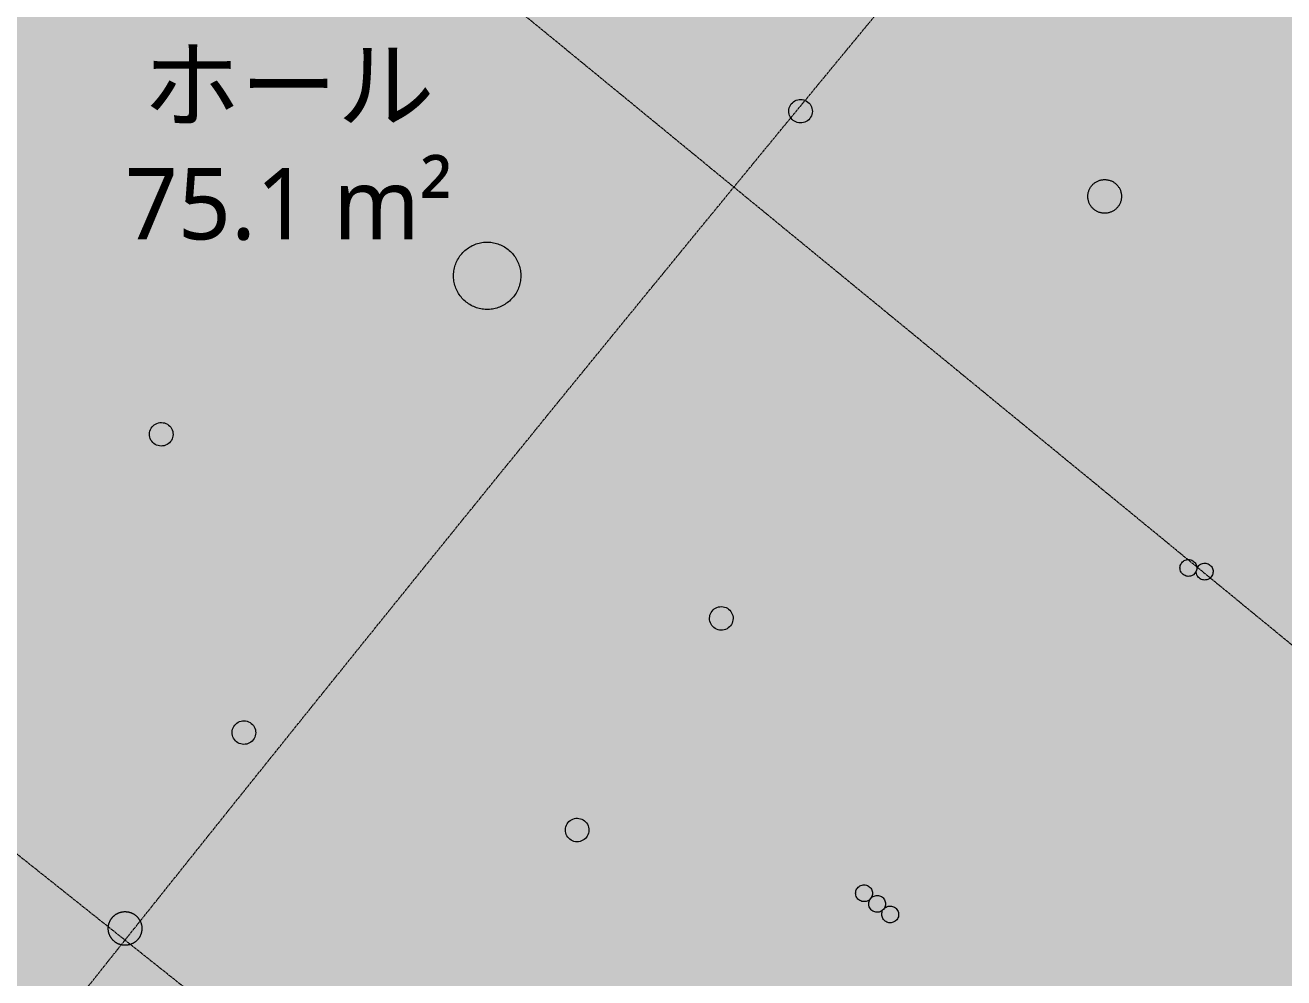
# Model space of a CAD drawing. Header units: millimetres. Extents: x -100577 to 287200, y -212120 to 238461.
# Drawn here: x 55489 to 59227, y 25988 to 28818 of the extents above; entities that cross this region are included whole.
import ezdxf

# ---------------------------------------------------------------- set-up
doc = ezdxf.new("R2010")
doc.units = ezdxf.units.MM
doc.linetypes.add('DASHDOT', pattern=[3.556, 2.54, -0.508, 0, -0.508])
for name, color, linetype, lineweight in [('02_切断（家具）', 8, 'Continuous', 18), ('06_部屋の色', 8, 'Continuous', 0), ('11_見えがかり（家具）', 8, 'Continuous', 9), ('40_通り芯', 1, 'DASHDOT', 9), ('60_部屋名・面積', 7, 'Continuous', 13), ('70_断面の位置', 6, 'DASHDOT', 9)]:
    doc.layers.add(name, color=color, linetype=linetype, lineweight=lineweight)
doc.styles.add('JP', font='NotoSansCJKjp-Regular.otf')

msp = doc.modelspace()

# ---------------------------------------------------------------- hatches: boundary and pattern name
at = {"layer": '02_切断（家具）'}
for points in [[(58736.8, 28281.9), (58735.5, 28280.2), (58734.2, 28278.4), (58732.8, 28276.7), (58731.3, 28275.1), (58729.8, 28273.6), (58728.2, 28272), (58726.5, 28270.7), (58724.8, 28269.3), (58723, 28268.1), (58721.2, 28266.8), (58719.3, 28265.8), (58717.4, 28264.7), (58715.4, 28263.9), (58713.4, 28263), (58711.4, 28262.3), (58709.3, 28261.5), (58707.2, 28261), (58705, 28260.5), (58702.9, 28260.1), (58700.7, 28259.8), (58698.6, 28259.7), (58696.4, 28259.5), (58694.2, 28259.5), (58692, 28259.6), (58689.9, 28259.8), (58687.7, 28260), (58685.6, 28260.4), (58683.4, 28260.9), (58681.3, 28261.4), (58679.2, 28262.1), (58677.2, 28262.8), (58675.1, 28263.6), (58673.2, 28264.6), (58671.2, 28265.5), (58669.4, 28266.6), (58667.5, 28267.8), (58665.7, 28269), (58663.9, 28270.3), (58662.3, 28271.7), (58660.7, 28273.2), (58659.2, 28274.7), (58657.6, 28276.3), (58656.3, 28278), (58654.9, 28279.7), (58653.7, 28281.5), (58652.4, 28283.4), (58651.4, 28285.2), (58650.3, 28287.2), (58649.5, 28289.1), (58648.5, 28291.2), (58647.9, 28293.2), (58647.1, 28295.3), (58646.6, 28297.3), (58646.1, 28299.5), (58645.7, 28301.6), (58645.4, 28303.8), (58645.2, 28305.9), (58645.1, 28308.2), (58645.1, 28310.3), (58645.2, 28312.5), (58645.4, 28314.7), (58645.6, 28316.9), (58646, 28319), (58646.5, 28321.2), (58647, 28323.2), (58647.7, 28325.3), (58648.4, 28327.3), (58649.2, 28329.4), (58650.2, 28331.3), (58651.1, 28333.3), (58652.2, 28335.2), (58653.4, 28337.1), (58654.6, 28338.8), (58655.9, 28340.6), (58657.3, 28342.2), (58658.8, 28343.9), (58660.3, 28345.4), (58661.9, 28346.9), (58663.6, 28348.3), (58665.3, 28349.7), (58667.1, 28350.9), (58668.9, 28352.1), (58670.8, 28353.1), (58672.8, 28354.2), (58674.7, 28355.1), (58676.7, 28356), (58678.8, 28356.7), (58680.9, 28357.4), (58682.9, 28357.9), (58685.1, 28358.5), (58687.2, 28358.8), (58689.4, 28359.2), (58691.5, 28359.3), (58693.8, 28359.5), (58695.9, 28359.4), (58698.1, 28359.4), (58700.2, 28359.2), (58702.5, 28358.9), (58704.6, 28358.5), (58706.7, 28358.1), (58708.8, 28357.5), (58710.9, 28356.9), (58712.9, 28356.1), (58715, 28355.3), (58716.9, 28354.4), (58718.9, 28353.4), (58720.8, 28352.3), (58722.7, 28351.2), (58724.4, 28349.9), (58726.2, 28348.6), (58727.8, 28347.2), (58729.5, 28345.7), (58731, 28344.2), (58732.5, 28342.6), (58733.9, 28341), (58735.3, 28339.2), (58736.5, 28337.4), (58737.7, 28335.6), (58738.7, 28333.7), (58739.8, 28331.8), (58740.7, 28329.8), (58741.6, 28327.8), (58742.3, 28325.8), (58743, 28323.7), (58743.5, 28321.6), (58744.1, 28319.4), (58744.4, 28317.3), (58744.7, 28315.1), (58744.9, 28313), (58745.1, 28310.8), (58745, 28308.7), (58745, 28306.4), (58744.8, 28304.3), (58744.5, 28302.1), (58744.1, 28300), (58743.7, 28297.8), (58743.1, 28295.8), (58742.5, 28293.6), (58741.7, 28291.6), (58740.9, 28289.5), (58740, 28287.6), (58739, 28285.6), (58737.9, 28283.8)], [(56944.6, 28018.5), (56942, 28014.9), (56939.5, 28011.5), (56936.6, 28008.1), (56933.8, 28004.9), (56930.6, 28001.8), (56927.5, 27998.8), (56924.1, 27996), (56920.7, 27993.3), (56917.1, 27990.9), (56913.5, 27988.4), (56909.6, 27986.3), (56905.9, 27984.2), (56901.8, 27982.4), (56897.9, 27980.7), (56893.7, 27979.2), (56889.6, 27977.8), (56885.4, 27976.8), (56881.2, 27975.7), (56876.8, 27975), (56872.6, 27974.4), (56868.2, 27974), (56863.9, 27973.7), (56859.4, 27973.8), (56855.1, 27973.9), (56850.7, 27974.4), (56846.5, 27974.8), (56842.1, 27975.7), (56837.9, 27976.5), (56833.7, 27977.7), (56829.5, 27978.9), (56825.4, 27980.5), (56821.4, 27982), (56817.4, 27983.9), (56813.5, 27985.8), (56809.7, 27988.1), (56806, 27990.3), (56802.5, 27992.9), (56799, 27995.4), (56795.7, 27998.3), (56792.4, 28001.2), (56789.3, 28004.4), (56786.3, 28007.4), (56783.6, 28010.9), (56780.9, 28014.2), (56778.4, 28017.9), (56776, 28021.5), (56773.8, 28025.3), (56771.7, 28029.1), (56769.9, 28033.1), (56768.2, 28037.1), (56766.8, 28041.2), (56765.4, 28045.3), (56764.3, 28049.6), (56763.2, 28053.8), (56762.6, 28058.1), (56761.9, 28062.4), (56761.6, 28066.8), (56761.3, 28071.1), (56761.4, 28075.5), (56761.4, 28079.8), (56761.9, 28084.2), (56762.3, 28088.5), (56763.2, 28092.8), (56764, 28097.1), (56765.2, 28101.3), (56766.4, 28105.4), (56768, 28109.6), (56769.5, 28113.6), (56771.5, 28117.6), (56773.4, 28121.4), (56775.6, 28125.2), (56777.9, 28128.9), (56780.5, 28132.5), (56783, 28136), (56785.9, 28139.3), (56788.7, 28142.5), (56791.9, 28145.6), (56795, 28148.6), (56798.4, 28151.4), (56801.8, 28154.1), (56805.4, 28156.6), (56809, 28159), (56812.9, 28161.1), (56816.6, 28163.2), (56820.7, 28165), (56824.6, 28166.8), (56828.8, 28168.2), (56832.8, 28169.6), (56837.1, 28170.7), (56841.3, 28171.7), (56845.7, 28172.4), (56849.9, 28173.1), (56854.3, 28173.4), (56858.6, 28173.7), (56863.1, 28173.6), (56867.3, 28173.5), (56871.8, 28173.1), (56876, 28172.6), (56880.4, 28171.8), (56884.6, 28170.9), (56888.8, 28169.7), (56893, 28168.5), (56897.1, 28167), (56901.1, 28165.4), (56905.1, 28163.5), (56909, 28161.6), (56912.7, 28159.3), (56916.4, 28157.1), (56920, 28154.5), (56923.5, 28152), (56926.8, 28149.1), (56930.1, 28146.2), (56933.1, 28143.1), (56936.1, 28140), (56938.9, 28136.5), (56941.6, 28133.2), (56944.1, 28129.5), (56946.5, 28126), (56948.6, 28122.1), (56950.7, 28118.3), (56952.5, 28114.3), (56954.3, 28110.4), (56955.7, 28106.2), (56957.1, 28102.1), (56958.2, 28097.8), (56959.2, 28093.6), (56959.9, 28089.3), (56960.6, 28085), (56960.9, 28080.6), (56961.2, 28076.3), (56961.1, 28071.9), (56961.1, 28067.6), (56960.6, 28063.2), (56960.1, 28058.9), (56959.3, 28054.6), (56958.5, 28050.4), (56957.3, 28046.1), (56956.1, 28042), (56954.5, 28037.9), (56952.9, 28033.8), (56951, 28029.9), (56949.1, 28026), (56946.9, 28022.2)], [(55735.9, 26133.1), (55735.9, 26134.5), (55735.9, 26135.7), (55735.9, 26137.1), (55736, 26137.8), (55736, 26138.3), (55736.1, 26139.6), (55736.2, 26140.9), (55736.4, 26142.1), (55736.6, 26143.4), (55736.8, 26144.7), (55737.1, 26145.9), (55737.4, 26147.1), (55737.7, 26148.3), (55738, 26149.5), (55738.4, 26150.7), (55738.8, 26151.9), (55739.2, 26153), (55739.7, 26154.1), (55740.2, 26155.2), (55740.7, 26156.3), (55741.2, 26157.4), (55741.7, 26158.5), (55742.3, 26159.5), (55742.9, 26160.5), (55743.5, 26161.5), (55744.1, 26162.5), (55744.7, 26163.4), (55745.4, 26164.3), (55746.1, 26165.2), (55746.7, 26166.1), (55747.5, 26167), (55748.2, 26167.8), (55748.9, 26168.6), (55749.7, 26169.5), (55750.5, 26170.3), (55751.3, 26171.1), (55752.2, 26171.9), (55753.1, 26172.7), (55754, 26173.5), (55754.9, 26174.2), (55755.9, 26174.9), (55756.8, 26175.7), (55757.8, 26176.3), (55758.8, 26177), (55759.9, 26177.7), (55760.9, 26178.3), (55762, 26178.9), (55763.1, 26179.5), (55764.3, 26180.1), (55765.4, 26180.6), (55766.6, 26181.1), (55767.8, 26181.6), (55768.9, 26182), (55770.2, 26182.4), (55771.4, 26182.8), (55772.6, 26183.2), (55773.9, 26183.5), (55775.1, 26183.8), (55776.4, 26184), (55777.7, 26184.3), (55778.9, 26184.5), (55780.2, 26184.7), (55781.5, 26184.8), (55782.8, 26184.9), (55784.1, 26184.9), (55785.4, 26185), (55786.7, 26185), (55788, 26184.9), (55789.2, 26184.8), (55790.5, 26184.8), (55791.8, 26184.6), (55793.1, 26184.5), (55794.3, 26184.2), (55795.6, 26184), (55796.8, 26183.8), (55798, 26183.5), (55799.2, 26183.1), (55800.4, 26182.8), (55801.6, 26182.4), (55802.8, 26182), (55803.9, 26181.6), (55805, 26181.2), (55806.1, 26180.7), (55807.2, 26180.2), (55808.3, 26179.7), (55809.4, 26179.1), (55810.4, 26178.5), (55811.4, 26178), (55812.4, 26177.4), (55813.4, 26176.7), (55814.3, 26176.1), (55815.2, 26175.5), (55816.1, 26174.8), (55817, 26174.1), (55817.9, 26173.4), (55818.7, 26172.7), (55819.5, 26171.9), (55820.4, 26171.2), (55821.2, 26170.3), (55822, 26169.5), (55822.8, 26168.7), (55823.6, 26167.8), (55824.4, 26166.9), (55825.1, 26166), (55825.8, 26165), (55826.6, 26164), (55827.2, 26163), (55827.9, 26162), (55828.6, 26161), (55829.2, 26159.9), (55829.8, 26158.8), (55830.4, 26157.7), (55831, 26156.6), (55831.5, 26155.4), (55832, 26154.3), (55832.5, 26153.1), (55832.9, 26151.9), (55833.3, 26150.7), (55833.7, 26149.5), (55834.1, 26148.2), (55834.4, 26147), (55834.7, 26145.7), (55834.9, 26144.5), (55835.2, 26143.2), (55835.4, 26141.9), (55835.6, 26140.6), (55835.7, 26139.4), (55835.8, 26138.1), (55835.8, 26136.8), (55835.9, 26135.5), (55835.9, 26134.2), (55835.8, 26132.9), (55835.7, 26131.6), (55835.7, 26130.3), (55835.5, 26129.1), (55835.4, 26127.8), (55835.1, 26126.6), (55834.9, 26125.3), (55834.7, 26124.1), (55834.4, 26122.8), (55834, 26121.6), (55833.7, 26120.4), (55833.3, 26119.3), (55832.9, 26118.1), (55832.5, 26117), (55832.1, 26115.8), (55831.6, 26114.7), (55831.1, 26113.6), (55830.5, 26112.6), (55830, 26111.5), (55829.4, 26110.5), (55828.9, 26109.4), (55828.3, 26108.5), (55827.6, 26107.5), (55827, 26106.6), (55826.4, 26105.6), (55825.7, 26104.7), (55825, 26103.9), (55824.3, 26103), (55823.6, 26102.1), (55822.8, 26101.3), (55822, 26100.5), (55821.2, 26099.6), (55820.4, 26098.8), (55819.6, 26098), (55818.7, 26097.2), (55817.8, 26096.5), (55816.9, 26095.7), (55815.9, 26095), (55814.9, 26094.3), (55813.9, 26093.6), (55812.9, 26092.9), (55811.9, 26092.3), (55810.8, 26091.6), (55809.7, 26091), (55808.6, 26090.4), (55807.5, 26089.9), (55806.3, 26089.4), (55805.2, 26088.9), (55804, 26088.4), (55802.8, 26087.9), (55801.6, 26087.5), (55801.1, 26087.3), (55800.5, 26087.2), (55799.1, 26086.8), (55798, 26086.5), (55796.6, 26086.1), (55795.5, 26085.9), (55794.1, 26085.7), (55792.9, 26085.5), (55791.5, 26085.3), (55790.3, 26085.2), (55789, 26085.1), (55787.8, 26085), (55786.4, 26085), (55785.2, 26085), (55783.8, 26085), (55782.6, 26085.1), (55781.2, 26085.2), (55780.1, 26085.3), (55778.7, 26085.5), (55777.5, 26085.7), (55776.2, 26085.9), (55775.1, 26086.2), (55773.7, 26086.5), (55772.6, 26086.8), (55771.3, 26087.1), (55770.3, 26087.5), (55769, 26087.9), (55767.9, 26088.3), (55766.7, 26088.8), (55765.7, 26089.2), (55764.5, 26089.8), (55763.5, 26090.3), (55762.4, 26090.8), (55761.4, 26091.4), (55760.3, 26092), (55759.4, 26092.5), (55758.4, 26093.2), (55757.5, 26093.8), (55756.5, 26094.5), (55755.7, 26095.1), (55754.7, 26095.8), (55754, 26096.5), (55753, 26097.3), (55752.3, 26098), (55751.4, 26098.8), (55750.6, 26099.6), (55749.7, 26100.4), (55749, 26101.2), (55748.1, 26102.2), (55747.4, 26103), (55746.6, 26104), (55746, 26104.9), (55745.2, 26105.9), (55744.5, 26106.9), (55743.8, 26107.9), (55743.2, 26108.9), (55742.5, 26110), (55742, 26111.1), (55741.3, 26112.2), (55740.8, 26113.3), (55740.3, 26114.5), (55739.8, 26115.6), (55739.3, 26116.9), (55738.9, 26118), (55738.4, 26119.3), (55738.1, 26120.4), (55737.7, 26121.7), (55737.4, 26122.9), (55737, 26124.2), (55736.8, 26125.4), (55736.6, 26126.8), (55736.4, 26127.9), (55736.2, 26129.3), (55736.1, 26130.5), (55736, 26131.9)]]:
    msp.add_hatch(color=8, dxfattribs=at).paths.add_polyline_path(points)
at = {"layer": '06_部屋の色', "true_color": 0xe9dfcf}
for points in [[(51259, 33542.8), (53174.4, 35842.5), (53391.3, 35659.1), (53397.7, 35666.8), (63615.7, 27028.7), (62718.7, 25951.8), (62745.6, 25929.4), (61848.9, 24852.8)], [(50973.3, 27824.3), (50951.2, 27877), (50930.3, 27931.4), (50910.5, 27987.2), (50891.6, 28044.1), (50873.2, 28101.7), (50855.3, 28159.8), (50837.4, 28218.1), (50819.5, 28276.2), (50801.3, 28334), (50782.4, 28391), (50762.8, 28447), (50742.2, 28501.6), (50720.2, 28554.7), (50698.7, 28608.2), (50678.9, 28664.1), (50660.7, 28721.8), (50643.5, 28780.8), (50626.9, 28840.7), (50610.5, 28900.8), (50593.9, 28960.7), (50576.7, 29019.7), (50558.4, 29077.5), (50538.7, 29133.4), (50517.2, 29186.9), (50493.3, 29237.5), (50466.8, 29284.7), (50437.2, 29327.9), (50404, 29366.7), (50366.9, 29400.4), (50327.6, 29431.3), (50288.4, 29462.3), (50285.4, 29464.7), (50388.8, 29595.7), (50680.9, 29963.9), (50778.1, 30085.9), (50973.8, 30331.4), (51267.6, 30698.3), (51562.2, 31064.4), (51857.6, 31429.9), (52153.9, 31794.7), (52451.1, 32158.8), (52650.1, 32401.6), (52749, 32522.2), (53047.9, 32884.9), (53347.5, 33247), (53648, 33608.3), (53949.3, 33968.9), (54251.5, 34328.9), (54554.5, 34688.1), (62496.7, 27973.9), (62209.2, 27633.1), (61922.5, 27291.5), (61636.6, 26949.3), (61351.5, 26606.4), (61067.2, 26262.9), (60783.6, 25918.7), (60692.9, 25808.2), (60689.8, 25804.3), (60500.9, 25573.9), (60218.9, 25228.4), (59937.8, 24882.3), (59657.4, 24535.5), (59377.9, 24188.1), (59099.1, 23840), (58913.4, 23607), (58821.2, 23491.3), (58544.1, 23141.9), (58267.7, 22791.9), (58028.5, 22487.4), (57995.8, 22518.9), (57959.2, 22553.3), (57922.2, 22587.2), (57884.6, 22620.3), (57808.8, 22685.5), (57770.8, 22718.1), (57732.8, 22750.7), (57694.7, 22783.2), (57656.5, 22815.5), (57618.2, 22847.7), (57579.8, 22879.7), (57541.2, 22911.5), (57502.5, 22943.1), (57463.5, 22974.4), (57424.3, 23005.5), (57383.9, 23035), (57341.6, 23062.1), (57297.6, 23087), (57252.2, 23110.1), (57205.5, 23131.7), (57157.9, 23152), (57109.6, 23171.4), (57060.8, 23190.2), (57011.8, 23208.7), (56962.7, 23227.2), (56913.9, 23245.9), (56865.5, 23265.3), (56817.9, 23285.6), (56771.2, 23307.1), (56725.8, 23330.2), (56681.7, 23355.1), (56639.4, 23382.1), (56599, 23411.6), (56561.3, 23444.5), (56526.7, 23481.4), (56494.8, 23521.7), (56465.1, 23565), (56437.5, 23610.7), (56411.4, 23658.5), (56386.4, 23707.7), (56362.3, 23757.9), (56314.9, 23859.4), (56290.8, 23909.8), (56266, 23959.2), (56240.1, 24007.1), (56212.6, 24053.1), (56184.8, 24098.7), (56157.9, 24145.4), (56131.7, 24193), (56105.9, 24241.1), (56080.3, 24289.5), (56054.7, 24337.9), (56028.9, 24386), (56002.6, 24433.5), (55975.7, 24480.1), (55947.8, 24525.6), (55918.8, 24569.7), (55888.4, 24612), (55856.5, 24652.2), (55822.7, 24690.2), (55786.9, 24725.6), (55748.9, 24758.1), (55708.4, 24787.5), (55665.7, 24814.1), (55621, 24838.1), (55574.5, 24859.8), (55526.3, 24879.4), (55476.7, 24897.2), (55426, 24913.5), (55374.2, 24928.5), (55321.6, 24942.5), (55268.4, 24955.7), (55214.8, 24968.4), (55161.1, 24980.9), (55107.3, 24993.3), (55053.8, 25006.1), (55000.7, 25019.4), (54948.2, 25033.5), (54896.6, 25048.7), (54846, 25065.2), (54795.4, 25081.8), (54743.9, 25097.1), (54691.6, 25111.4), (54638.7, 25125.1), (54585.5, 25138.3), (54532.2, 25151.3), (54478.9, 25164.4), (54426, 25178), (54373.6, 25192.2), (54321.9, 25207.3), (54271.2, 25223.6), (54221.6, 25241.4), (54173.4, 25260.9), (54126.7, 25282.5), (54081.9, 25306.4), (54039.1, 25332.8), (53998.5, 25362.1), (53960.4, 25394.5), (53924.6, 25429.9), (53890.9, 25467.9), (53859, 25508.3), (53828.7, 25550.7), (53799.8, 25594.8), (53771.9, 25640.3), (53744.9, 25686.8), (53718.4, 25734), (53692.2, 25781.7), (53666.2, 25829.5), (53639.9, 25877.1), (53613.3, 25924.1), (53585.9, 25970.2), (53557.6, 26015.1), (53528.1, 26058.6), (53497.2, 26100.2), (53464.6, 26139.6), (53430.1, 26176.6), (53394.4, 26212.2), (53358.7, 26247.6), (53322.9, 26283), (53287.1, 26318.3), (53251, 26353.4), (53214.9, 26388.3), (53178.6, 26423.1), (53142.1, 26457.6), (53105.5, 26491.9), (53068.6, 26525.9), (53031.5, 26559.6), (52994.2, 26593.1), (52956.6, 26626.2), (52918.8, 26658.9), (52880.6, 26691.3), (52842.2, 26723.3), (52803.4, 26754.8), (52764.2, 26785.9), (52723, 26814.4), (52678.3, 26838.4), (52630.5, 26858.5), (52580.2, 26875.3), (52527.7, 26889.4), (52473.6, 26901.4), (52418.2, 26911.9), (52362.1, 26921.4), (52305.7, 26930.5), (52249.5, 26939.9), (52194, 26950), (52139.5, 26961.6), (52086.6, 26975.2), (52035.7, 26991.3), (51987.3, 27010.6), (51941.8, 27033.7), (51898.1, 27058.9), (51854.4, 27084.3), (51810.9, 27109.8), (51767.5, 27135.5), (51724.3, 27161.4), (51681.2, 27187.5), (51638.4, 27213.9), (51595.7, 27240.5), (51553.3, 27267.5), (51511.1, 27294.7), (51469.2, 27322.3), (51427.6, 27350.2), (51386.3, 27378.6), (51345.2, 27407.3), (51304.6, 27436.4), (51264.2, 27466), (51224.3, 27496.1), (51184.7, 27526.6), (51146.9, 27559.4), (51111.9, 27595.9), (51079.8, 27635.9), (51050, 27679), (51022.5, 27725), (50997, 27773.5)], [(60059.6, 22695.2), (49371.1, 31207.6), (51259, 33542.8), (61821.8, 24875), (60940.7, 23785.1), (60967.9, 23763.1), (60087, 22673.4)], [(48444.4, 30026.3), (49371.1, 31207.6), (60059.6, 22695.2), (59194.6, 21592.6), (59222.1, 21571), (59193.3, 21534.2), (59114.6, 21595.9), (59075.3, 21626.8), (59035.9, 21657.6), (58996.6, 21688.5), (58957.2, 21719.3), (58917.9, 21750.2), (58878.5, 21781.1), (58839.2, 21811.9), (58760.5, 21873.6), (58721.2, 21904.5), (58681.8, 21935.3), (58642.5, 21966.2), (58603.1, 21997), (58563.8, 22027.9), (58524.4, 22058.7), (58485.1, 22089.6), (58445.7, 22120.4), (58406.4, 22151.3), (58367.1, 22182.1), (58327.7, 22213), (58288.8, 22244.4), (58250.8, 22276.9), (58213.4, 22310.3), (58176.6, 22344.4), (58140.2, 22379), (58104.1, 22413.9), (58068.1, 22449), (58032, 22484.1), (57995.8, 22518.9), (57959.2, 22553.3), (57922.2, 22587.2), (57884.6, 22620.3), (57808.8, 22685.5), (57770.8, 22718.1), (57732.8, 22750.7), (57694.7, 22783.2), (57656.5, 22815.5), (57618.2, 22847.7), (57579.8, 22879.7), (57541.2, 22911.5), (57502.5, 22943.1), (57463.5, 22974.4), (57424.3, 23005.5), (57383.9, 23035), (57341.6, 23062.1), (57297.6, 23087), (57252.2, 23110.1), (57205.5, 23131.7), (57157.9, 23152), (57109.6, 23171.4), (57060.8, 23190.2), (57011.8, 23208.7), (56962.7, 23227.2), (56913.9, 23245.9), (56865.5, 23265.3), (56817.9, 23285.6), (56771.2, 23307.1), (56725.8, 23330.2), (56681.7, 23355.1), (56639.4, 23382.1), (56599, 23411.6), (56561.3, 23444.5), (56526.7, 23481.4), (56494.8, 23521.7), (56465.1, 23565), (56437.5, 23610.7), (56411.4, 23658.5), (56386.4, 23707.7), (56362.3, 23757.9), (56314.9, 23859.4), (56290.8, 23909.8), (56266, 23959.2), (56240.1, 24007.1), (56212.6, 24053.1), (56184.8, 24098.7), (56157.9, 24145.4), (56131.7, 24193), (56105.9, 24241.1), (56080.3, 24289.5), (56054.7, 24337.9), (56028.9, 24386), (56002.6, 24433.5), (55975.7, 24480.1), (55947.8, 24525.6), (55918.8, 24569.7), (55888.4, 24612), (55856.5, 24652.2), (55822.7, 24690.2), (55786.9, 24725.6), (55748.9, 24758.1), (55708.4, 24787.5), (55665.7, 24814.1), (55621, 24838.1), (55574.5, 24859.8), (55526.3, 24879.4), (55476.7, 24897.2), (55426, 24913.5), (55374.2, 24928.5), (55321.6, 24942.5), (55268.4, 24955.7), (55214.8, 24968.4), (55161.1, 24980.9), (55107.3, 24993.3), (55053.8, 25006.1), (55000.7, 25019.4), (54948.2, 25033.5), (54896.6, 25048.7), (54846, 25065.2), (54795.4, 25081.8), (54743.9, 25097.1), (54691.6, 25111.4), (54638.7, 25125.1), (54585.5, 25138.3), (54532.2, 25151.3), (54478.9, 25164.4), (54426, 25178), (54373.6, 25192.2), (54321.9, 25207.3), (54271.2, 25223.6), (54221.6, 25241.4), (54173.4, 25260.9), (54126.7, 25282.5), (54081.9, 25306.4), (54039.1, 25332.8), (53998.5, 25362.1), (53960.4, 25394.5), (53924.6, 25429.9), (53890.9, 25467.9), (53859, 25508.3), (53828.7, 25550.7), (53799.8, 25594.8), (53771.9, 25640.3), (53744.9, 25686.8), (53718.4, 25734), (53692.2, 25781.7), (53666.2, 25829.5), (53639.9, 25877.1), (53613.3, 25924.1), (53585.9, 25970.2), (53557.6, 26015.1), (53528.1, 26058.6), (53497.2, 26100.2), (53464.6, 26139.6), (53430.1, 26176.6), (53394.4, 26212.2), (53358.7, 26247.6), (53322.9, 26283), (53287.1, 26318.3), (53251, 26353.4), (53214.9, 26388.3), (53178.6, 26423.1), (53142.1, 26457.6), (53105.5, 26491.9), (53068.6, 26525.9), (53031.5, 26559.6), (52994.2, 26593.1), (52956.6, 26626.2), (52918.8, 26658.9), (52880.6, 26691.3), (52842.2, 26723.3), (52803.4, 26754.8), (52764.2, 26785.9), (52723, 26814.4), (52678.3, 26838.4), (52630.5, 26858.5), (52580.2, 26875.3), (52527.7, 26889.4), (52473.6, 26901.4), (52418.2, 26911.9), (52362.1, 26921.4), (52305.7, 26930.5), (52249.5, 26939.9), (52194, 26950), (52139.5, 26961.6), (52086.6, 26975.2), (52035.7, 26991.3), (51987.3, 27010.6), (51941.8, 27033.7), (51898.1, 27058.9), (51854.4, 27084.3), (51810.9, 27109.8), (51767.5, 27135.5), (51724.3, 27161.4), (51681.2, 27187.5), (51638.4, 27213.9), (51595.7, 27240.5), (51553.3, 27267.5), (51511.1, 27294.7), (51469.2, 27322.3), (51427.6, 27350.2), (51386.3, 27378.6), (51345.2, 27407.3), (51304.6, 27436.4), (51264.2, 27466), (51224.3, 27496.1), (51184.7, 27526.6), (51146.9, 27559.4), (51111.9, 27595.9), (51079.8, 27635.9), (51050, 27679), (51022.5, 27725), (50997, 27773.5), (50973.3, 27824.3), (50951.2, 27877), (50930.3, 27931.4), (50910.5, 27987.2), (50891.6, 28044.1), (50873.2, 28101.7), (50855.3, 28159.8), (50837.4, 28218.1), (50819.5, 28276.2), (50801.3, 28334), (50782.4, 28391), (50762.8, 28447), (50742.2, 28501.6), (50720.2, 28554.7), (50698.7, 28608.2), (50678.9, 28664.1), (50660.7, 28721.8), (50643.5, 28780.8), (50626.9, 28840.7), (50610.5, 28900.8), (50593.9, 28960.7), (50576.7, 29019.7), (50558.4, 29077.5), (50538.7, 29133.4), (50517.2, 29186.9), (50493.3, 29237.5), (50466.8, 29284.7), (50437.2, 29327.9), (50404, 29366.7), (50366.9, 29400.4), (49935.3, 29741.3), (49856.9, 29803.3), (49817.6, 29834.3), (49775.2, 29861.2), (49727, 29880.8), (49674.1, 29894.3), (49617.4, 29903), (49557.8, 29908.1), (49496.4, 29910.8), (49434, 29912.4), (49371.8, 29914), (49310.6, 29917.1), (49247.1, 29917.1), (49178.4, 29910.5), (49106.4, 29899.7), (49032.9, 29887.1), (48960, 29875.1), (48889.3, 29866.1), (48822.9, 29862.5), (48762.7, 29866.6), (48710.4, 29881), (48663.1, 29901.7), (48616.4, 29923.2), (48570.8, 29946.1), (48526.6, 29970.7), (48484, 29997.5)]]:
    msp.add_hatch(color=8, dxfattribs=at).paths.add_polyline_path(points)

# ---------------------------------------------------------------- linework, layer by layer
at = {"layer": '02_切断（家具）'}
for points in [[(58736.8, 28281.9), (58735.5, 28280.2), (58734.2, 28278.4), (58732.8, 28276.7), (58731.3, 28275.1), (58729.8, 28273.6), (58728.2, 28272), (58726.5, 28270.7), (58724.8, 28269.3), (58723, 28268.1), (58721.2, 28266.8), (58719.3, 28265.8), (58717.4, 28264.7), (58715.4, 28263.9), (58713.4, 28263), (58711.4, 28262.3), (58709.3, 28261.5), (58707.2, 28261), (58705, 28260.5), (58702.9, 28260.1), (58700.7, 28259.8), (58698.6, 28259.7), (58696.4, 28259.5), (58694.2, 28259.5), (58692, 28259.6), (58689.9, 28259.8), (58687.7, 28260), (58685.6, 28260.4), (58683.4, 28260.9), (58681.3, 28261.4), (58679.2, 28262.1), (58677.2, 28262.8), (58675.1, 28263.6), (58673.2, 28264.6), (58671.2, 28265.5), (58669.4, 28266.6), (58667.5, 28267.8), (58665.7, 28269), (58663.9, 28270.3), (58662.3, 28271.7), (58660.7, 28273.2), (58659.2, 28274.7), (58657.6, 28276.3), (58656.3, 28278), (58654.9, 28279.7), (58653.7, 28281.5), (58652.4, 28283.4), (58651.4, 28285.2), (58650.3, 28287.2), (58649.5, 28289.1), (58648.5, 28291.2), (58647.9, 28293.2), (58647.1, 28295.3), (58646.6, 28297.3), (58646.1, 28299.5), (58645.7, 28301.6), (58645.4, 28303.8), (58645.2, 28305.9), (58645.1, 28308.2), (58645.1, 28310.3), (58645.2, 28312.5), (58645.4, 28314.7), (58645.6, 28316.9), (58646, 28319), (58646.5, 28321.2), (58647, 28323.2), (58647.7, 28325.3), (58648.4, 28327.3), (58649.2, 28329.4), (58650.2, 28331.3), (58651.1, 28333.3), (58652.2, 28335.2), (58653.4, 28337.1), (58654.6, 28338.8), (58655.9, 28340.6), (58657.3, 28342.2), (58658.8, 28343.9), (58660.3, 28345.4), (58661.9, 28346.9), (58663.6, 28348.3), (58665.3, 28349.7), (58667.1, 28350.9), (58668.9, 28352.1), (58670.8, 28353.1), (58672.8, 28354.2), (58674.7, 28355.1), (58676.7, 28356), (58678.8, 28356.7), (58680.9, 28357.4), (58682.9, 28357.9), (58685.1, 28358.5), (58687.2, 28358.8), (58689.4, 28359.2), (58691.5, 28359.3), (58693.8, 28359.5), (58695.9, 28359.4), (58698.1, 28359.4), (58700.2, 28359.2), (58702.5, 28358.9), (58704.6, 28358.5), (58706.7, 28358.1), (58708.8, 28357.5), (58710.9, 28356.9), (58712.9, 28356.1), (58715, 28355.3), (58716.9, 28354.4), (58718.9, 28353.4), (58720.8, 28352.3), (58722.7, 28351.2), (58724.4, 28349.9), (58726.2, 28348.6), (58727.8, 28347.2), (58729.5, 28345.7), (58731, 28344.2), (58732.5, 28342.6), (58733.9, 28341), (58735.3, 28339.2), (58736.5, 28337.4), (58737.7, 28335.6), (58738.7, 28333.7), (58739.8, 28331.8), (58740.7, 28329.8), (58741.6, 28327.8), (58742.3, 28325.8), (58743, 28323.7), (58743.5, 28321.6), (58744.1, 28319.4), (58744.4, 28317.3), (58744.7, 28315.1), (58744.9, 28313), (58745.1, 28310.8), (58745, 28308.7), (58745, 28306.4), (58744.8, 28304.3), (58744.5, 28302.1), (58744.1, 28300), (58743.7, 28297.8), (58743.1, 28295.8), (58742.5, 28293.6), (58741.7, 28291.6), (58740.9, 28289.5), (58740, 28287.6), (58739, 28285.6), (58737.9, 28283.8), (58736.8, 28281.9)], [(56944.6, 28018.5), (56942, 28014.9), (56939.5, 28011.5), (56936.6, 28008.1), (56933.8, 28004.9), (56930.6, 28001.8), (56927.5, 27998.8), (56924.1, 27996), (56920.7, 27993.3), (56917.1, 27990.9), (56913.5, 27988.4), (56909.6, 27986.3), (56905.9, 27984.2), (56901.8, 27982.4), (56897.9, 27980.7), (56893.7, 27979.2), (56889.6, 27977.8), (56885.4, 27976.8), (56881.2, 27975.7), (56876.8, 27975), (56872.6, 27974.4), (56868.2, 27974), (56863.9, 27973.7), (56859.4, 27973.8), (56855.1, 27973.9), (56850.7, 27974.4), (56846.5, 27974.8), (56842.1, 27975.7), (56837.9, 27976.5), (56833.7, 27977.7), (56829.5, 27978.9), (56825.4, 27980.5), (56821.4, 27982), (56817.4, 27983.9), (56813.5, 27985.8), (56809.7, 27988.1), (56806, 27990.3), (56802.5, 27992.9), (56799, 27995.4), (56795.7, 27998.3), (56792.4, 28001.2), (56789.3, 28004.4), (56786.3, 28007.4), (56783.6, 28010.9), (56780.9, 28014.2), (56778.4, 28017.9), (56776, 28021.5), (56773.8, 28025.3), (56771.7, 28029.1), (56769.9, 28033.1), (56768.2, 28037.1), (56766.8, 28041.2), (56765.4, 28045.3), (56764.3, 28049.6), (56763.2, 28053.8), (56762.6, 28058.1), (56761.9, 28062.4), (56761.6, 28066.8), (56761.3, 28071.1), (56761.4, 28075.5), (56761.4, 28079.8), (56761.9, 28084.2), (56762.3, 28088.5), (56763.2, 28092.8), (56764, 28097.1), (56765.2, 28101.3), (56766.4, 28105.4), (56768, 28109.6), (56769.5, 28113.6), (56771.5, 28117.6), (56773.4, 28121.4), (56775.6, 28125.2), (56777.9, 28128.9), (56780.5, 28132.5), (56783, 28136), (56785.9, 28139.3), (56788.7, 28142.5), (56791.9, 28145.6), (56795, 28148.6), (56798.4, 28151.4), (56801.8, 28154.1), (56805.4, 28156.6), (56809, 28159), (56812.9, 28161.1), (56816.6, 28163.2), (56820.7, 28165), (56824.6, 28166.8), (56828.8, 28168.2), (56832.8, 28169.6), (56837.1, 28170.7), (56841.3, 28171.7), (56845.7, 28172.4), (56849.9, 28173.1), (56854.3, 28173.4), (56858.6, 28173.7), (56863.1, 28173.6), (56867.3, 28173.5), (56871.8, 28173.1), (56876, 28172.6), (56880.4, 28171.8), (56884.6, 28170.9), (56888.8, 28169.7), (56893, 28168.5), (56897.1, 28167), (56901.1, 28165.4), (56905.1, 28163.5), (56909, 28161.6), (56912.7, 28159.3), (56916.4, 28157.1), (56920, 28154.5), (56923.5, 28152), (56926.8, 28149.1), (56930.1, 28146.2), (56933.1, 28143.1), (56936.1, 28140), (56938.9, 28136.5), (56941.6, 28133.2), (56944.1, 28129.5), (56946.5, 28126), (56948.6, 28122.1), (56950.7, 28118.3), (56952.5, 28114.3), (56954.3, 28110.4), (56955.7, 28106.2), (56957.1, 28102.1), (56958.2, 28097.8), (56959.2, 28093.6), (56959.9, 28089.3), (56960.6, 28085), (56960.9, 28080.6), (56961.2, 28076.3), (56961.1, 28071.9), (56961.1, 28067.6), (56960.6, 28063.2), (56960.1, 28058.9), (56959.3, 28054.6), (56958.5, 28050.4), (56957.3, 28046.1), (56956.1, 28042), (56954.5, 28037.9), (56952.9, 28033.8), (56951, 28029.9), (56949.1, 28026), (56946.9, 28022.2), (56944.6, 28018.5)], [(55735.9, 26133.1), (55735.9, 26134.5), (55735.9, 26135.7), (55735.9, 26137.1), (55736, 26137.8), (55736, 26138.3), (55736.1, 26139.6), (55736.2, 26140.9), (55736.4, 26142.1), (55736.6, 26143.4), (55736.8, 26144.7), (55737.1, 26145.9), (55737.4, 26147.1), (55737.7, 26148.3), (55738, 26149.5), (55738.4, 26150.7), (55738.8, 26151.9), (55739.2, 26153), (55739.7, 26154.1), (55740.2, 26155.2), (55740.7, 26156.3), (55741.2, 26157.4), (55741.7, 26158.5), (55742.3, 26159.5), (55742.9, 26160.5), (55743.5, 26161.5), (55744.1, 26162.5), (55744.7, 26163.4), (55745.4, 26164.3), (55746.1, 26165.2), (55746.7, 26166.1), (55747.5, 26167), (55748.2, 26167.8), (55748.9, 26168.6), (55749.7, 26169.5), (55750.5, 26170.3), (55751.3, 26171.1), (55752.2, 26171.9), (55753.1, 26172.7), (55754, 26173.5), (55754.9, 26174.2), (55755.9, 26174.9), (55756.8, 26175.7), (55757.8, 26176.3), (55758.8, 26177), (55759.9, 26177.7), (55760.9, 26178.3), (55762, 26178.9), (55763.1, 26179.5), (55764.3, 26180.1), (55765.4, 26180.6), (55766.6, 26181.1), (55767.8, 26181.6), (55768.9, 26182), (55770.2, 26182.4), (55771.4, 26182.8), (55772.6, 26183.2), (55773.9, 26183.5), (55775.1, 26183.8), (55776.4, 26184), (55777.7, 26184.3), (55778.9, 26184.5), (55780.2, 26184.7), (55781.5, 26184.8), (55782.8, 26184.9), (55784.1, 26184.9), (55785.4, 26185), (55786.7, 26185), (55788, 26184.9), (55789.2, 26184.8), (55790.5, 26184.8), (55791.8, 26184.6), (55793.1, 26184.5), (55794.3, 26184.2), (55795.6, 26184), (55796.8, 26183.8), (55798, 26183.5), (55799.2, 26183.1), (55800.4, 26182.8), (55801.6, 26182.4), (55802.8, 26182), (55803.9, 26181.6), (55805, 26181.2), (55806.1, 26180.7), (55807.2, 26180.2), (55808.3, 26179.7), (55809.4, 26179.1), (55810.4, 26178.5), (55811.4, 26178), (55812.4, 26177.4), (55813.4, 26176.7), (55814.3, 26176.1), (55815.2, 26175.5), (55816.1, 26174.8), (55817, 26174.1), (55817.9, 26173.4), (55818.7, 26172.7), (55819.5, 26171.9), (55820.4, 26171.2), (55821.2, 26170.3), (55822, 26169.5), (55822.8, 26168.7), (55823.6, 26167.8), (55824.4, 26166.9), (55825.1, 26166), (55825.8, 26165), (55826.6, 26164), (55827.2, 26163), (55827.9, 26162), (55828.6, 26161), (55829.2, 26159.9), (55829.8, 26158.8), (55830.4, 26157.7), (55831, 26156.6), (55831.5, 26155.4), (55832, 26154.3), (55832.5, 26153.1), (55832.9, 26151.9), (55833.3, 26150.7), (55833.7, 26149.5), (55834.1, 26148.2), (55834.4, 26147), (55834.7, 26145.7), (55834.9, 26144.5), (55835.2, 26143.2), (55835.4, 26141.9), (55835.6, 26140.6), (55835.7, 26139.4), (55835.8, 26138.1), (55835.8, 26136.8), (55835.9, 26135.5), (55835.9, 26134.2), (55835.8, 26132.9), (55835.7, 26131.6), (55835.7, 26130.3), (55835.5, 26129.1), (55835.4, 26127.8), (55835.1, 26126.6), (55834.9, 26125.3), (55834.7, 26124.1), (55834.4, 26122.8), (55834, 26121.6), (55833.7, 26120.4), (55833.3, 26119.3), (55832.9, 26118.1), (55832.5, 26117), (55832.1, 26115.8), (55831.6, 26114.7), (55831.1, 26113.6), (55830.5, 26112.6), (55830, 26111.5), (55829.4, 26110.5), (55828.9, 26109.4), (55828.3, 26108.5), (55827.6, 26107.5), (55827, 26106.6), (55826.4, 26105.6), (55825.7, 26104.7), (55825, 26103.9), (55824.3, 26103), (55823.6, 26102.1), (55822.8, 26101.3), (55822, 26100.5), (55821.2, 26099.6), (55820.4, 26098.8), (55819.6, 26098), (55818.7, 26097.2), (55817.8, 26096.5), (55816.9, 26095.7), (55815.9, 26095), (55814.9, 26094.3), (55813.9, 26093.6), (55812.9, 26092.9), (55811.9, 26092.3), (55810.8, 26091.6), (55809.7, 26091), (55808.6, 26090.4), (55807.5, 26089.9), (55806.3, 26089.4), (55805.2, 26088.9), (55804, 26088.4), (55802.8, 26087.9), (55801.6, 26087.5), (55801.1, 26087.3), (55800.5, 26087.2), (55799.1, 26086.8), (55798, 26086.5), (55796.6, 26086.1), (55795.5, 26085.9), (55794.1, 26085.7), (55792.9, 26085.5), (55791.5, 26085.3), (55790.3, 26085.2), (55789, 26085.1), (55787.8, 26085), (55786.4, 26085), (55785.2, 26085), (55783.8, 26085), (55782.6, 26085.1), (55781.2, 26085.2), (55780.1, 26085.3), (55778.7, 26085.5), (55777.5, 26085.7), (55776.2, 26085.9), (55775.1, 26086.2), (55773.7, 26086.5), (55772.6, 26086.8), (55771.3, 26087.1), (55770.3, 26087.5), (55769, 26087.9), (55767.9, 26088.3), (55766.7, 26088.8), (55765.7, 26089.2), (55764.5, 26089.8), (55763.5, 26090.3), (55762.4, 26090.8), (55761.4, 26091.4), (55760.3, 26092), (55759.4, 26092.5), (55758.4, 26093.2), (55757.5, 26093.8), (55756.5, 26094.5), (55755.7, 26095.1), (55754.7, 26095.8), (55754, 26096.5), (55753, 26097.3), (55752.3, 26098), (55751.4, 26098.8), (55750.6, 26099.6), (55749.7, 26100.4), (55749, 26101.2), (55748.1, 26102.2), (55747.4, 26103), (55746.6, 26104), (55746, 26104.9), (55745.2, 26105.9), (55744.5, 26106.9), (55743.8, 26107.9), (55743.2, 26108.9), (55742.5, 26110), (55742, 26111.1), (55741.3, 26112.2), (55740.8, 26113.3), (55740.3, 26114.5), (55739.8, 26115.6), (55739.3, 26116.9), (55738.9, 26118), (55738.4, 26119.3), (55738.1, 26120.4), (55737.7, 26121.7), (55737.4, 26122.9), (55737, 26124.2), (55736.8, 26125.4), (55736.6, 26126.8), (55736.4, 26127.9), (55736.2, 26129.3), (55736.1, 26130.5), (55736, 26131.9), (55735.9, 26133.1)]]:
    msp.add_lwpolyline(points, dxfattribs=at)
at = {"layer": '11_見えがかり（家具）'}
for points in [[(57761.9, 28580.6), (57764.5, 28584.3), (57767.6, 28587.7), (57771, 28590.7), (57774.9, 28593.2), (57779, 28595.1), (57783.4, 28596.5), (57787.9, 28597.3), (57792.5, 28597.5), (57797, 28597.2), (57801.5, 28596.2), (57805.8, 28594.7), (57809.9, 28592.6), (57813.7, 28589.9), (57817, 28586.9), (57820, 28583.4), (57822.5, 28579.5), (57824.4, 28575.4), (57825.8, 28571), (57826.6, 28566.5), (57826.9, 28561.9), (57826.5, 28557.4), (57825.5, 28552.9), (57824, 28548.6), (57821.9, 28544.5), (57819.3, 28540.8), (57816.2, 28537.4), (57812.7, 28534.4), (57808.8, 28531.9), (57804.7, 28530), (57800.3, 28528.6), (57795.8, 28527.8), (57791.3, 28527.6), (57786.7, 28527.9), (57782.2, 28528.9), (57777.9, 28530.5), (57773.8, 28532.6), (57770.1, 28535.2), (57766.7, 28538.2), (57763.7, 28541.7), (57761.3, 28545.6), (57759.3, 28549.7), (57757.9, 28554.1), (57757.1, 28558.6), (57756.9, 28563.2), (57757.2, 28567.7), (57758.2, 28572.2), (57759.8, 28576.5), (57761.9, 28580.6)], [(55863.4, 27620.9), (55866, 27624.6), (55869.1, 27628), (55872.6, 27631), (55876.4, 27633.4), (55880.6, 27635.4), (55884.9, 27636.8), (55889.5, 27637.6), (55894, 27637.8), (55898.6, 27637.4), (55903.1, 27636.5), (55907.4, 27634.9), (55911.4, 27632.8), (55915.2, 27630.2), (55918.6, 27627.1), (55921.5, 27623.6), (55924, 27619.8), (55926, 27615.7), (55927.4, 27611.3), (55928.2, 27606.8), (55928.4, 27602.2), (55928, 27597.7), (55927.1, 27593.2), (55925.5, 27588.9), (55923.4, 27584.8), (55920.8, 27581), (55917.7, 27577.7), (55914.2, 27574.7), (55910.4, 27572.2), (55906.2, 27570.3), (55901.9, 27568.9), (55897.4, 27568.1), (55892.8, 27567.8), (55888.2, 27568.2), (55883.8, 27569.2), (55879.5, 27570.7), (55875.4, 27572.8), (55871.6, 27575.4), (55868.2, 27578.5), (55865.3, 27582), (55862.8, 27585.9), (55860.8, 27590), (55859.5, 27594.4), (55858.6, 27598.9), (55858.4, 27603.4), (55858.8, 27608), (55859.8, 27612.5), (55861.3, 27616.8), (55863.4, 27620.9)], [(58919.7, 27212.8), (58920.8, 27215.8), (58922.3, 27218.8), (58924.2, 27221.4), (58926.3, 27223.9), (58928.8, 27226), (58931.6, 27227.7), (58934.6, 27229.1), (58937.7, 27230.1), (58940.9, 27230.7), (58944.2, 27230.9), (58947.4, 27230.6), (58950.6, 27229.9), (58953.7, 27228.8), (58956.6, 27227.3), (58959.3, 27225.4), (58961.7, 27223.2), (58963.8, 27220.7), (58965.6, 27218), (58967, 27215), (58968, 27211.9), (58968.6, 27208.7), (58968.7, 27205.4), (58968.4, 27202.2), (58967.7, 27199), (58966.6, 27195.9), (58965.1, 27193), (58963.3, 27190.3), (58958.6, 27185.8), (58952.9, 27182.6), (58949.8, 27181.6), (58946.5, 27181), (58943.3, 27180.9), (58940, 27181.2), (58936.8, 27181.8), (58933.7, 27183), (58930.8, 27184.4), (58928.2, 27186.3), (58925.7, 27188.5), (58923.6, 27191), (58921.9, 27193.8), (58920.5, 27196.7), (58919.5, 27199.8), (58918.9, 27203), (58918.7, 27206.3), (58919, 27209.6), (58919.7, 27212.8)], [(58970.6, 27207.9), (58972.4, 27210.5), (58974.6, 27212.9), (58977.1, 27215), (58979.9, 27216.8), (58982.8, 27218.2), (58986, 27219.2), (58989.2, 27219.8), (58992.4, 27219.9), (58995.7, 27219.7), (58998.9, 27219), (59002, 27217.9), (59004.9, 27216.4), (59007.6, 27214.5), (59010, 27212.3), (59012.1, 27209.8), (59013.9, 27207.1), (59015.3, 27204.1), (59016.3, 27201), (59016.8, 27197.8), (59017, 27194.5), (59016.7, 27191.2), (59016, 27188), (59014.9, 27185), (59013.4, 27182.1), (59011.6, 27179.4), (59006.9, 27174.8), (59001.2, 27171.7), (58998.1, 27170.7), (58994.8, 27170.1), (58991.6, 27169.9), (58988.3, 27170.2), (58985.1, 27170.9), (58982, 27172), (58979.1, 27173.5), (58976.4, 27175.4), (58974, 27177.6), (58971.9, 27180.1), (58970.1, 27182.8), (58968.7, 27185.8), (58967.7, 27188.9), (58967.2, 27192.1), (58967.1, 27192.5)], [(57526.6, 27074), (57529.2, 27077.8), (57532.3, 27081.2), (57535.8, 27084.2), (57539.6, 27086.6), (57543.7, 27088.6), (57548.1, 27090), (57552.6, 27090.8), (57557.2, 27091), (57561.7, 27090.6), (57566.2, 27089.7), (57570.5, 27088.1), (57574.6, 27086), (57578.4, 27083.4), (57581.7, 27080.3), (57584.7, 27076.8), (57587.2, 27073), (57589.1, 27068.8), (57590.5, 27064.5), (57591.3, 27060), (57591.6, 27055.4), (57591.2, 27050.8), (57590.2, 27046.4), (57588.7, 27042.1), (57586.6, 27038), (57584, 27034.2), (57580.9, 27030.8), (57577.4, 27027.9), (57573.5, 27025.4), (57569.4, 27023.5), (57565, 27022.1), (57560.5, 27021.2), (57556, 27021), (57551.4, 27021.4), (57546.9, 27022.4), (57542.6, 27023.9), (57538.5, 27026), (57534.8, 27028.6), (57531.4, 27031.7), (57528.4, 27035.2), (57526, 27039), (57524, 27043.2), (57522.6, 27047.6), (57521.8, 27052.1), (57521.6, 27056.6), (57522, 27061.2), (57522.9, 27065.7), (57524.5, 27070), (57526.6, 27074)], [(56108.8, 26734.9), (56111.4, 26738.6), (56114.5, 26742), (56118, 26745), (56121.9, 26747.5), (56126, 26749.4), (56130.4, 26750.8), (56134.9, 26751.6), (56139.4, 26751.8), (56144, 26751.5), (56148.5, 26750.5), (56152.8, 26748.9), (56156.9, 26746.9), (56160.6, 26744.2), (56164, 26741.2), (56167, 26737.7), (56169.4, 26733.8), (56171.4, 26729.7), (56172.8, 26725.3), (56173.6, 26720.8), (56173.8, 26716.2), (56173.4, 26711.7), (56172.5, 26707.2), (56170.9, 26702.9), (56168.8, 26698.8), (56166.2, 26695.1), (56163.1, 26691.7), (56159.6, 26688.7), (56155.8, 26686.2), (56151.7, 26684.3), (56147.3, 26682.9), (56142.8, 26682.1), (56138.2, 26681.9), (56133.7, 26682.2), (56129.2, 26683.2), (56124.9, 26684.8), (56120.8, 26686.8), (56117, 26689.5), (56113.7, 26692.5), (56110.7, 26696), (56108.2, 26699.9), (56106.3, 26704), (56104.9, 26708.4), (56104.1, 26712.9), (56103.8, 26717.5), (56104.2, 26722), (56105.2, 26726.5), (56106.7, 26730.8), (56108.8, 26734.9)], [(57098.5, 26445.5), (57101.1, 26449.2), (57104.2, 26452.6), (57107.7, 26455.6), (57111.5, 26458.1), (57115.7, 26460), (57120.1, 26461.4), (57124.6, 26462.2), (57129.1, 26462.4), (57133.7, 26462.1), (57138.2, 26461.1), (57142.5, 26459.5), (57146.5, 26457.4), (57150.3, 26454.8), (57153.7, 26451.8), (57156.7, 26448.3), (57159.1, 26444.4), (57161.1, 26440.3), (57162.5, 26435.9), (57163.3, 26431.4), (57163.5, 26426.8), (57163.1, 26422.3), (57162.2, 26417.8), (57160.6, 26413.5), (57158.5, 26409.4), (57155.9, 26405.7), (57152.8, 26402.3), (57149.3, 26399.3), (57145.5, 26396.8), (57141.3, 26394.9), (57137, 26393.5), (57132.5, 26392.7), (57127.9, 26392.4), (57123.3, 26392.8), (57118.9, 26393.8), (57114.6, 26395.3), (57110.5, 26397.4), (57106.7, 26400), (57103.3, 26403.1), (57100.4, 26406.6), (57097.9, 26410.5), (57096, 26414.6), (57094.6, 26419), (57093.7, 26423.5), (57093.5, 26428.1), (57093.9, 26432.6), (57094.9, 26437.1), (57096.4, 26441.4), (57098.5, 26445.5)], [(57956.4, 26246.4), (57957.5, 26249.5), (57959, 26252.4), (57960.9, 26255.1), (57963.1, 26257.5), (57965.6, 26259.6), (57968.3, 26261.4), (57971.3, 26262.8), (57974.4, 26263.8), (57977.6, 26264.4), (57980.9, 26264.5), (57984.2, 26264.3), (57987.3, 26263.6), (57990.4, 26262.5), (57993.3, 26261), (57996, 26259.1), (57998.4, 26256.9), (58000.6, 26254.4), (58002.3, 26251.7), (58003.7, 26248.7), (58004.7, 26245.6), (58005.3, 26242.4), (58005.5, 26239.1), (58005.2, 26235.9), (58004.5, 26232.7), (58003.4, 26229.6), (58001.9, 26226.7), (58000, 26224), (57995.3, 26219.5), (57989.6, 26216.3), (57986.5, 26215.3), (57983.3, 26214.7), (57980, 26214.6), (57976.8, 26214.8), (57973.6, 26215.5), (57970.5, 26216.6), (57967.6, 26218.1), (57964.9, 26220), (57962.5, 26222.2), (57960.4, 26224.7), (57958.6, 26227.4), (57957.2, 26230.4), (57956.2, 26233.5), (57955.6, 26236.7), (57955.5, 26240), (57955.7, 26243.2), (57956.4, 26246.4)], [(58005.2, 26228.6), (58007.2, 26230), (58010.2, 26231.4), (58013.3, 26232.4), (58016.5, 26232.9), (58019.8, 26233.1), (58023, 26232.8), (58026.2, 26232.1), (58029.3, 26231), (58032.2, 26229.5), (58034.9, 26227.7), (58037.3, 26225.5), (58039.4, 26223), (58041.2, 26220.2), (58042.6, 26217.3), (58043.6, 26214.2), (58044.2, 26210.9), (58044.3, 26207.7), (58044.1, 26204.4), (58043.4, 26201.2), (58042.3, 26198.1), (58040.8, 26195.2), (58038.9, 26192.5), (58034.2, 26188), (58028.5, 26184.8), (58025.4, 26183.9), (58022.2, 26183.3), (58018.9, 26183.1), (58015.6, 26183.4), (58012.4, 26184.1), (58009.4, 26185.2), (58006.5, 26186.7), (58003.8, 26188.5), (58001.4, 26190.7), (57999.2, 26193.2), (57997.5, 26196), (57996.1, 26198.9), (57995.1, 26202.1), (57994.5, 26205.3), (57994.3, 26208.5), (57994.6, 26211.8), (57995.3, 26215)], [(57995.3, 26215), (57996.3, 26217.7)], [(58044, 26197.2), (58046.1, 26198.5), (58049.1, 26199.9), (58052.2, 26200.9), (58055.4, 26201.5), (58058.7, 26201.7), (58061.9, 26201.4), (58065.1, 26200.7), (58068.2, 26199.6), (58071.1, 26198.1), (58073.8, 26196.2), (58076.2, 26194), (58078.3, 26191.5), (58080.1, 26188.8), (58081.5, 26185.8), (58082.5, 26182.7), (58083.1, 26179.5), (58083.2, 26176.2), (58082.9, 26173), (58082.3, 26169.8), (58081.1, 26166.7), (58079.6, 26163.8), (58077.8, 26161.1), (58073.1, 26156.6), (58067.4, 26153.4), (58064.3, 26152.4), (58061.1, 26151.8), (58057.8, 26151.7), (58054.5, 26151.9), (58051.3, 26152.6), (58048.3, 26153.7), (58045.3, 26155.2), (58042.7, 26157.1), (58040.2, 26159.3), (58038.1, 26161.8), (58036.4, 26164.6), (58035, 26167.5), (58034, 26170.6), (58033.4, 26173.8), (58033.2, 26177.1), (58033.5, 26180.4), (58034.2, 26183.6)], [(58034.2, 26183.6), (58035.2, 26186.3)]]:
    msp.add_lwpolyline(points, dxfattribs=at)
at = {"layer": '40_通り芯'}
for points in [[(64396.7, 22755.1), (49399.3, 35061.1)], [(62669.3, 20618.3), (47493.9, 32704.1)]]:
    msp.add_lwpolyline(points, dxfattribs=at)
at = {"layer": '70_断面の位置'}
msp.add_lwpolyline([(55560.5, 25817.4), (55751.9, 26058.2), (55943.7, 26298.7), (56135.8, 26539), (56328.3, 26778.9), (56521.2, 27018.5), (56714.4, 27257.8), (56908.1, 27496.9), (57102.1, 27735.6), (57296.5, 27974), (57491.2, 28212.1), (57686.3, 28449.9), (57881.8, 28687.4), (58077.7, 28924.6)], dxfattribs=at)

# ---------------------------------------------------------------- texts
at = {"layer": '60_部屋名・面積', "insert": (56271.7, 28461.9), "char_height": 211.68, "attachment_point": 5, "style": 'JP'}
msp.add_mtext('ホール\\P75.1 m²', dxfattribs=at)

doc.saveas('drawing.dxf')
